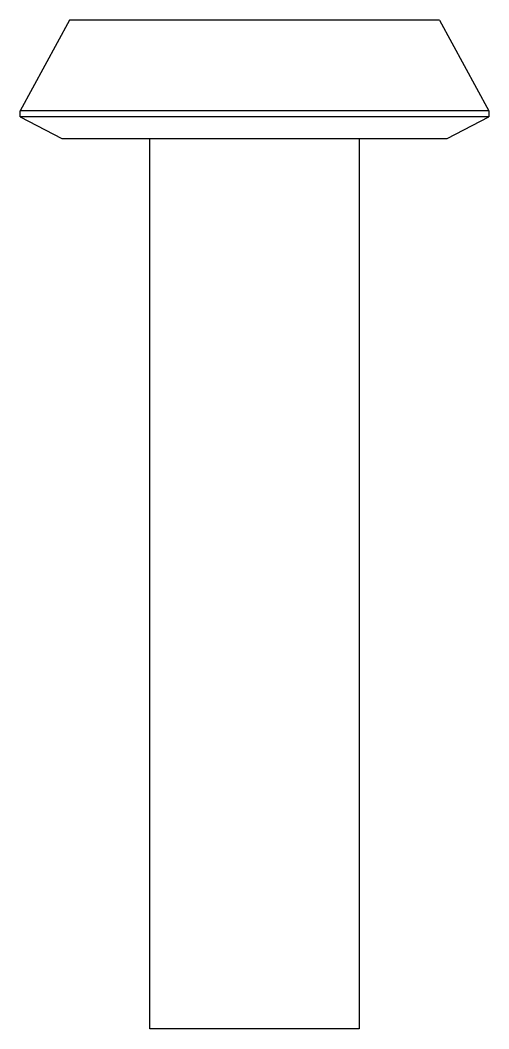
# Model space of a CAD drawing. Header units: millimetres. Extents: x -6.4 to 20.4, y -53.1 to 4.5.
import ezdxf

# ---------------------------------------------------------------- set-up
doc = ezdxf.new("R2010")
doc.units = ezdxf.units.MM
doc.layers.get('0').update_dxf_attribs({"linetype": 'CONTINUOUS'})

msp = doc.modelspace()

# ---------------------------------------------------------------- linework, layer by layer
for p, q in [((-3.562, 4.545), (-6.382, -0.644)), ((17.558, 4.545), (-3.562, 4.545)), ((17.558, 4.545), (20.378, -0.644)), ((20.378, -0.644), (-6.382, -0.644)), ((-6.382, -0.975), (-6.382, -0.644)), ((20.378, -0.975), (-6.382, -0.975)), ((-6.382, -0.975), (-4.002, -2.208)), ((17.998, -2.208), (20.378, -0.975)), ((20.378, -0.644), (20.378, -0.975)), ((-4.002, -2.208), (17.998, -2.208))]:
    msp.add_line(p, q)
msp.add_lwpolyline([(12.968, -53.093), (1.028, -53.093), (1.028, -2.208), (12.968, -2.208)], close=True)

doc.saveas('drawing.dxf')
